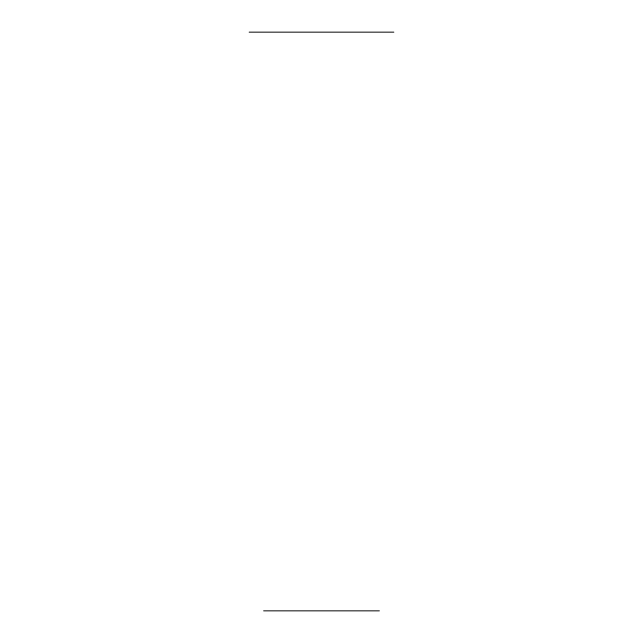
<?xml version="1.0" encoding="UTF-8"?>
<svg xmlns="http://www.w3.org/2000/svg" width="643" height="643" viewBox="0 0 643 643"><rect width="100%" height="100%" fill="white"/><g stroke="black" fill="none" stroke-linecap="round" stroke-linejoin="round"><path stroke-width="0.96" d="M249.162 32.15L393.837 32.15M263.63 610.85L379.37 610.85"/></g></svg>
